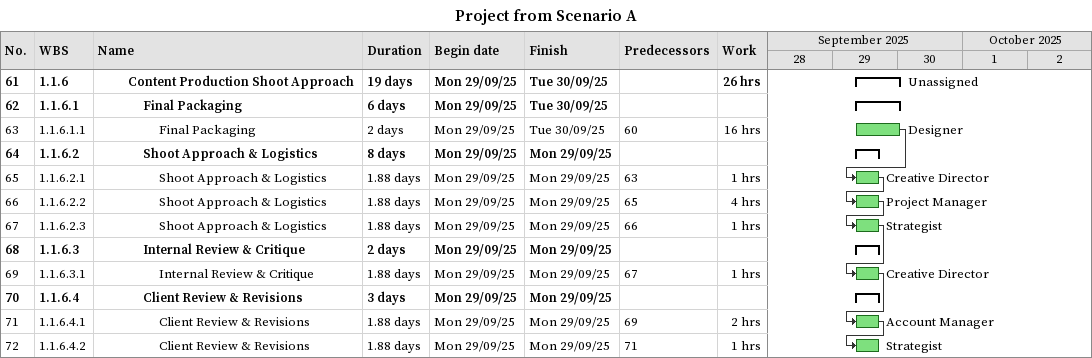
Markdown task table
Project from Scenario A

| ID | WBS | Task | Duration | Start | Finish | Predecessors | Resources | Work (h) |
|---|---|---|---|---|---|---|---|---|
| 61 | 1.1.6 | **Content Production Shoot Approach** | 19d | 2025-09-29 | 2025-09-30 |  | Unassigned | 26 |
| 62 | 1.1.6.1 | **Final Packaging** | 6d | 2025-09-29 | 2025-09-30 |  |  |  |
| 63 | 1.1.6.1.1 | Final Packaging | 2d | 2025-09-29 | 2025-09-30 | 60 | Designer | 16 |
| 64 | 1.1.6.2 | **Shoot Approach & Logistics** | 8d | 2025-09-29 | 2025-09-29 |  |  |  |
| 65 | 1.1.6.2.1 | Shoot Approach & Logistics | 1.88d | 2025-09-29 | 2025-09-29 | 63 | Creative Director | 1 |
| 66 | 1.1.6.2.2 | Shoot Approach & Logistics | 1.88d | 2025-09-29 | 2025-09-29 | 65 | Project Manager | 4 |
| 67 | 1.1.6.2.3 | Shoot Approach & Logistics | 1.88d | 2025-09-29 | 2025-09-29 | 66 | Strategist | 1 |
| 68 | 1.1.6.3 | **Internal Review & Critique** | 2d | 2025-09-29 | 2025-09-29 |  |  |  |
| 69 | 1.1.6.3.1 | Internal Review & Critique | 1.88d | 2025-09-29 | 2025-09-29 | 67 | Creative Director | 1 |
| 70 | 1.1.6.4 | **Client Review & Revisions** | 3d | 2025-09-29 | 2025-09-29 |  |  |  |
| 71 | 1.1.6.4.1 | Client Review & Revisions | 1.88d | 2025-09-29 | 2025-09-29 | 69 | Account Manager | 2 |
| 72 | 1.1.6.4.2 | Client Review & Revisions | 1.88d | 2025-09-29 | 2025-09-29 | 71 | Strategist | 1 |
